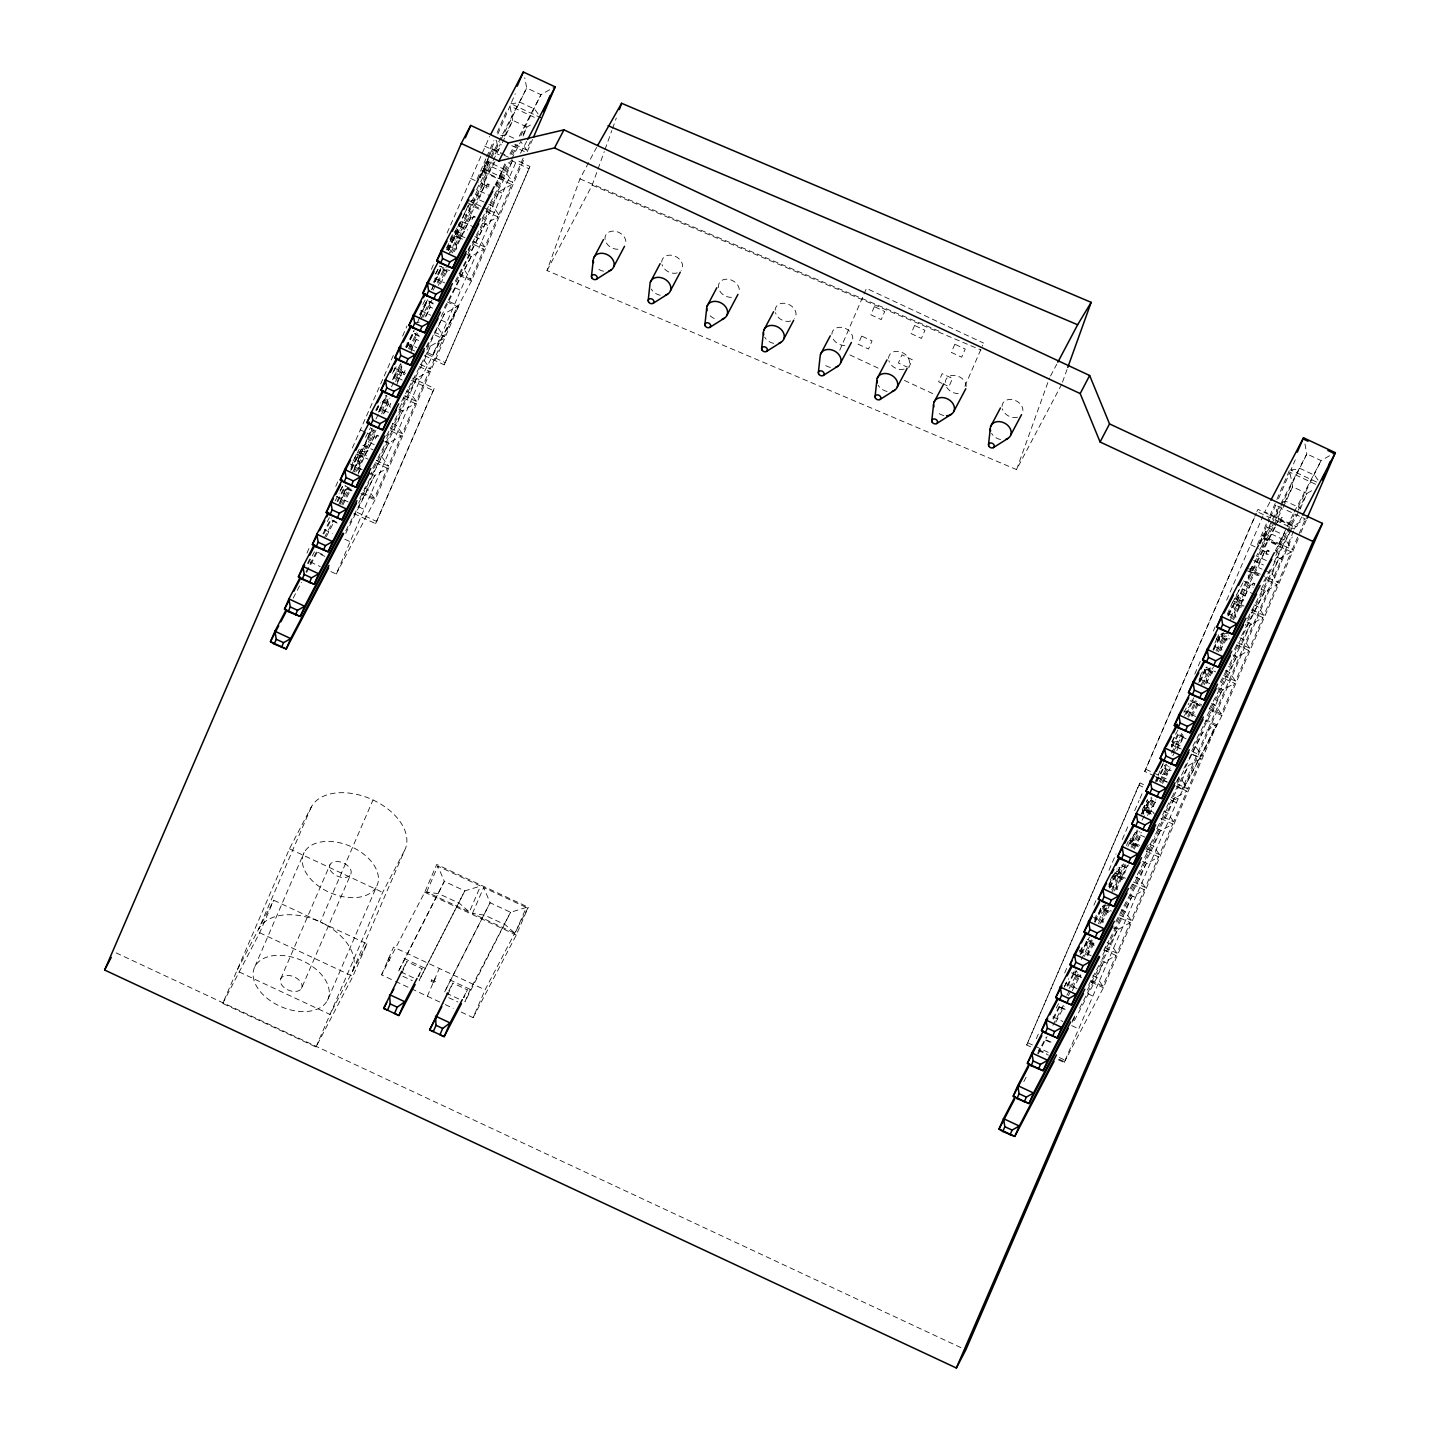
<?xml version="1.0" encoding="UTF-8"?>
<svg xmlns="http://www.w3.org/2000/svg" width="1440" height="1440" viewBox="0 0 1440 1440"><rect width="100%" height="100%" fill="white"/><g stroke="black" fill="none" stroke-linecap="round" stroke-linejoin="round"><path stroke-width="0.75" stroke-dasharray="5 3.75" d="M1061.73 384.246L1016.55 469.62L547.002 270.558L579.942 178.902L596.628 147.366M547.002 270.558L592.182 185.184L604.26 151.596M605.016 149.49L611.802 130.59M612.558 128.484L616.32 117.99M1016.55 469.62L1049.49 377.964M1062.486 382.158L1067.004 369.558M306.972 553.122L309.582 547.056M335.754 486.414L338.364 480.348M352.332 448.002L394.2 353.43M402.606 336.096L406.962 325.998M431.388 269.388L433.998 263.34M447.084 233.01L489.672 136.35M350.946 466.884L357.048 452.736M350.712 470.43L357.66 454.338L368.064 459.162M376.884 409.752L378.63 405.738M392.58 373.392L395.172 367.362M446.562 249.876L452.682 235.728M477.09 179.136L485.82 158.922M486.684 156.888L493.668 140.724M497.16 132.642L506.754 110.412M351.648 469.368L363.294 445.302L373.158 449.892M448.092 249.372L454.158 235.314L462.078 239.004M465.012 237.744L455.094 233.118L459.432 223.074M478.602 178.668L482.058 170.622L511.776 184.5L498.762 214.65L482.922 207.252M523.134 158.202L512.712 182.322L483.012 168.426L487.35 158.382M488.214 156.366L495.144 140.292M497.826 134.082L509.976 105.948L535.716 117.972M510.912 103.752L520.488 102.474L534.726 109.134L540.63 117.63L510.912 103.752L515.25 93.708M339.948 502.092L346.14 487.746L352.062 490.554M354.096 469.314L371.79 428.328M378.558 412.164L385.938 395.532M392.508 379.818L395.658 372.996L403.542 376.668M414.612 351.018L406.728 347.328L413.856 330.804M417.42 322.542L420.102 316.35M420.984 314.28L427.23 299.826M431.676 289.512L441.486 266.796M448.614 250.272L463.752 215.172M479.79 178.002L489.6 155.286M340.2 501.966L346.392 487.638M354.348 469.188L372.042 428.202M379.116 411.804L386.19 395.406M393.264 379.008L396.792 370.818L404.676 374.508M406.728 347.328L414.108 330.696M419.454 318.312L427.464 299.718M431.928 289.404L441.72 266.688M448.848 250.164L468.45 204.732M488.052 159.3L480.042 177.876L487.71 161.568L503.478 168.948L495.9 185.238M488.952 157.23L492.516 148.968L498.42 151.74M448.146 250.326L459.792 226.26L467.676 229.95M433.188 290.16L444.042 268.758M462.528 239.166L456.426 236.322L462.654 221.85L493.65 162.576M489.006 160.794L484.326 171.63L490.518 159.786M358.11 474.192L360.45 468.756L357.66 454.338M357.84 470.646L374.4 436.428L373.212 430.236M384.462 413.118L388.35 404.082L386.766 395.838M396.846 384.39L402.318 371.736L400.716 363.492M410.796 352.044L416.268 339.39L415.062 333.216M426.312 316.098L430.218 307.044L429.012 300.87M375.408 438.876L376.812 435.636L378.396 436.392M390.762 403.29L389.358 406.53L390.96 407.286M454.338 251.604L470.898 217.386L468.504 205.02M494.91 161.748L456.426 236.322M504.828 163.836L498.582 178.29L506.844 162.486M375.48 462.672L387.36 468.234L374.706 475.416L345.726 533.358M358.65 502.992L388.656 443.088L401.31 435.888L389.43 430.326M403.38 397.998L415.278 403.542L402.606 410.742L396.36 425.196L370.548 474.606M419.328 366.57L429.228 371.196L416.556 378.396L410.328 392.868L385.524 440.28M399.492 407.934L424.278 360.522L430.524 346.05L443.178 338.85L433.278 334.224M426.87 349.902L444.474 313.704L457.128 306.522L447.228 301.896M441.198 316.296L471.204 256.392L483.858 249.192L471.978 243.63M485.928 211.302L497.826 216.846L485.154 224.046L455.166 283.95M511.776 184.5L499.104 191.7L492.876 206.172L468.072 253.584M523.116 136.062L527.022 127.026L530.64 124.956M330.84 571.554L336.222 574.074L419.958 380.016L458.694 305.928L448.722 301.266M427.356 352.53L432.72 355.032L516.456 160.992M362.466 492.822L374.346 498.384L387.36 468.234M376.416 460.476L388.314 466.038L401.31 435.888M390.384 428.148L402.264 433.692L415.278 403.542M404.334 395.802L416.214 401.346L429.228 371.196M420.264 364.374L430.164 369L443.178 338.85M434.214 332.046L444.132 336.672L457.128 306.522M336.222 574.074L374.958 499.968L458.694 305.928M458.964 273.78L470.862 279.342L483.858 249.192M472.932 241.452L484.812 246.996L497.826 216.846M514.782 144.414L526.68 149.976L531.018 139.932M432.72 355.032L471.456 280.944L524.664 157.644M527.274 151.578L532.512 139.446M353.952 513.558L375.624 523.692L434.25 388.314L412.56 378.18M424.476 355.608L444.186 364.824L529.956 166.464L516.168 160.02M375.624 523.692L434.25 388.314M444.186 364.824L529.956 166.464M366.93 943.794L330.012 1014.426L236.79 970.866L273.726 900.234L366.93 943.794L352.89 976.338L315.972 1046.988L222.75 1003.428L289.458 848.808L311.274 807.066A51.48 32.562 23.3 0 1 372.996 799.956A51.48 32.562 23.3 0 1 404.496 850.626L351.828 972.684A51.48 32.562 23.3 0 0 320.328 922.014L372.996 799.956M311.274 807.066L258.606 929.124A51.48 32.562 23.3 0 1 320.328 922.014M222.75 1003.428L259.668 932.778L273.726 900.234M254.916 966.528L304.074 852.588M280.818 978.624L329.976 864.702M301.536 988.308A11.448 7.236 23.3 0 0 288.9 975.474A11.448 7.236 23.3 0 0 283.086 986.598A11.448 7.236 23.3 0 0 301.536 988.308L350.694 874.368A11.448 7.236 23.3 0 0 338.058 861.552A11.448 7.236 23.3 0 0 332.244 872.676A11.448 7.236 23.3 0 0 350.694 874.368M327.42 1000.404A40.032 25.326 23.3 0 0 283.23 955.53A40.032 25.326 23.3 0 0 262.872 994.464A40.032 25.326 23.3 0 0 327.42 1000.404L376.578 886.482A40.032 25.326 23.3 0 0 332.388 841.608A40.032 25.326 23.3 0 0 312.03 880.524A40.032 25.326 23.3 0 0 376.578 886.482M315.972 1046.988L382.68 892.368L404.496 850.626M381.564 974.862L393.552 947.07L485.1 989.838L528.264 907.236L436.716 864.45L424.728 892.242L381.564 974.862L393.516 980.442M426.69 892.026L437.868 866.124L480.528 886.05L469.368 911.97L426.69 892.026L438.966 893.772L459.45 903.348L469.368 911.97M413.568 977.832L398.682 970.884L444.33 881.352L437.868 866.124M401.778 973.386L406.854 961.596L422.082 968.724L418.698 976.572M398.682 970.884L444.33 881.352L464.796 890.91L419.148 980.442L464.796 890.91L480.528 886.05M427.338 996.246L439.326 968.454M434.52 980.082L435.114 978.696L433.332 982.35M472.464 913.41L483.642 887.508L526.302 907.452L515.124 933.354L472.464 913.41L484.74 915.174L505.206 924.732L515.124 933.354M526.302 907.452L510.57 912.294L490.104 902.736L444.456 992.268L490.104 902.736L483.642 887.508M447.768 994.878L452.862 983.088L467.352 989.874L463.968 997.722M470.286 989.406L464.922 1001.826L510.57 912.294L470.286 989.406L449.82 979.848M461.178 1012.05L473.112 1017.63L485.1 989.838M473.112 1017.63L516.276 935.028L528.264 907.236M839.772 350.19L866.448 288.36L983.574 343.08M908.748 367.83L912.258 359.694L901.908 354.852L898.398 363.006L907.02 367.038M964.89 386.37L982.692 345.132M1030.644 1046.844L1026.702 1044.99L1138.842 785.088L1139.976 782.928L1143.918 784.764M1154.592 776.052L1144.728 771.444L1255.986 513.612M1026.702 1044.99L1139.976 782.928M1144.728 771.444L1256.238 513.504M1036.314 1038.726L1038.978 1032.552M1064.682 972.99L1067.328 966.834M1093.914 905.202L1096.578 899.046M1108.98 870.3L1116.072 853.866M1122.282 839.484L1128.492 825.102M1134.684 810.72L1139.112 800.46M1140.012 798.408L1142.658 792.234M1194.75 674.136L1197.414 667.98M1198.296 665.928L1200.96 659.772M1213.362 631.008L1215.126 626.904M1226.646 600.192L1262.988 515.988M1080.378 952.308L1083.024 946.134M1094.544 919.44L1096.326 915.336M1108.728 886.572L1114.038 874.242M1126.458 845.496L1128.222 841.392M1198.926 680.148L1202.472 671.94M1214.874 643.176L1217.538 637.02M1227.276 614.43L1232.604 602.1M1257.408 544.59L1268.928 517.896M1269.828 515.826L1275.138 503.514M1276.902 499.41L1289.322 470.646M1081.008 953.856L1086.282 941.598L1094.202 945.288M1095.174 920.988L1100.466 908.73L1108.386 912.438M1109.358 888.12L1114.65 875.862L1122.57 879.57M1125.504 878.274L1115.604 873.648L1118.25 867.51M1139.688 845.406L1129.788 840.78L1131.552 836.694M1141.236 814.23L1143 810.144L1152.9 814.77M1153.872 812.538L1143.972 807.912L1147.5 799.74L1141.326 811.476M1155.42 781.362L1157.184 777.276L1157.976 781.434M1163.43 762.804L1158.138 775.044L1167.768 773.658L1170.144 768.15M1180.242 745.884L1172.322 742.194L1175.85 734.022M1199.556 681.696L1204.848 669.438L1212.768 673.146M1213.74 648.846L1219.014 636.588L1226.934 640.278M1227.906 615.978L1232.316 605.754M1235.034 599.454L1239.444 589.23M1258.92 544.122L1261.566 537.984L1291.266 551.88L1278.054 582.516L1262.196 575.1M1304.568 521.046L1292.238 549.648L1262.52 535.77L1269.576 519.426M1270.458 517.392L1275.732 505.134L1278.486 519.678L1276.092 525.186M1278.468 498.816L1289.916 472.266L1315.674 484.29M1316.628 482.076L1290.87 470.034L1295.28 459.828M1038.276 1053.972L1047.006 1036.674M1053.504 1019.106L1061.208 1003.734M1067.67 986.274L1075.356 970.956M1095.012 922.5L1103.742 905.148M1110.222 887.652L1120.968 865.26L1128.852 868.95M1144.926 837.162L1135.062 832.554L1130.526 843.102L1138.41 846.792M1142.694 814.05L1149.246 799.704L1157.13 803.376M1076.472 970.596L1074.888 974.268L1081.008 977.112M1109.358 911.394L1103.256 908.532L1104.84 904.86M1123.542 878.526L1117.44 875.682L1122.192 864.648M1137.726 845.658L1131.606 842.814L1137.168 829.944M1158.012 815.652L1145.79 809.946L1151.334 797.094M1156.824 781.83L1165.554 764.532M1200.348 681.39L1208.052 666.036M1213.56 650.34L1222.308 633.006M1228.77 615.51L1239.516 593.118L1247.4 596.79M1260.216 543.888L1267.794 527.544L1283.58 534.924L1275.984 551.25M1166.67 764.172L1165.086 767.844L1171.188 770.688M1223.388 632.718L1221.804 636.39L1227.906 639.234M1242.09 606.384L1235.988 603.522L1242.324 588.834L1274.346 527.58M1258.308 574.47L1250.172 570.654L1253.34 563.31M1293.192 513.954L1278.594 544.464L1264.338 537.804L1270.692 523.098L1306.836 453.942L1304.874 443.556M1115.928 890.028L1128.402 864.9M1134.234 849.258L1141.776 833.868M1149.444 814.428L1156.752 799.164M1176.786 750.672L1184.328 735.282M1233.45 619.848L1250.118 585.396L1247.778 572.94M1275.3 527.022L1235.988 603.522M1253.934 585.792L1254.636 584.154L1253.052 583.416L1251.63 586.692L1253.214 587.43M1104.12 949.932L1116 955.476L1103.274 962.802L1096.938 977.49L1073.178 1022.94M1132.47 884.196L1144.35 889.758L1131.642 897.066L1125.306 911.772L1101.546 957.222M1146.654 851.328L1158.534 856.89L1145.826 864.216L1139.472 878.904L1115.712 924.354M1160.838 818.478L1172.718 824.022L1159.992 831.348L1153.656 846.036L1129.896 891.486M1176.264 786.186L1186.902 791.154L1174.176 798.48L1167.84 813.186L1143.054 860.598M1157.22 827.73L1182.024 780.318L1188.36 765.612L1201.068 758.304L1191.168 753.678M1177.596 783.018L1202.544 732.762L1215.252 725.436L1205.352 720.81M1236.852 644.904L1248.732 650.466L1236.006 657.792L1229.67 672.48L1205.91 717.93M1251.018 612.054L1262.916 617.598L1250.19 624.924L1243.854 639.612L1220.094 685.062M1291.266 551.88L1278.558 559.206L1272.204 573.894L1245.348 625.266M1291.14 530.01L1259.532 592.398M1275.786 555.588L1300.572 508.176L1306.908 493.47L1312.362 490.338M1058.238 1059.732L1064.16 1062.504L1178.082 798.912L1216.818 724.824L1206.864 720.162M1293.678 531L1182.186 788.94L1183.32 786.78M1177.812 787.158L1183.194 789.678L1292.202 537.048M1090.89 980.568L1102.77 986.112L1116 955.476M1105.074 947.7L1116.954 953.244L1130.184 922.608L1118.286 917.064M1119.258 914.832L1131.138 920.394L1144.35 889.758M1133.442 881.964L1145.322 887.526L1158.534 856.89M1147.608 849.114L1159.488 854.658L1172.718 824.022M1163.772 817.164L1173.672 821.79L1186.902 791.154M1177.398 784.008L1187.856 788.94L1201.068 758.304M1192.14 751.446L1202.04 756.072L1215.252 725.436M1064.16 1062.504L1103.382 987.732L1216.818 724.824M1209.456 708.408L1221.336 713.97L1234.548 683.334L1222.668 677.772M1223.622 675.54L1235.52 681.102L1248.732 650.466M1237.806 642.69L1249.686 648.234L1262.916 617.598M1251.99 609.822L1263.87 615.366L1277.082 584.73L1265.202 579.186M1183.194 789.678L1221.93 715.59L1299.924 534.834M1300.806 532.782L1307.016 518.4M492.516 148.968L491.382 151.146L499.266 154.836M479.448 177.39L487.71 161.568M490.572 157.176L526.716 88.02L524.718 77.724M491.562 157.806L499.824 142.002M500.85 140.022L526.716 88.02L540.972 94.68L553.644 87.48M450.054 239.202L454.194 231.3M491.076 161.856L476.622 189.522L490.86 196.182M495.216 153.954L500.364 144.072M504.504 136.17L512.766 120.366L509.976 105.948M446.454 247.986L459.882 222.3M464.004 214.398L469.17 204.516L479.034 209.124M471.402 201.996L492.066 162.486M493.092 160.506L501.354 144.702M502.398 142.722L512.766 120.366L527.022 127.026L521.856 136.908M447.408 249.966L459.792 226.26M435.51 273.852L438.57 268.002M435.744 274.05L439.884 266.148M433.512 282.15L441.774 266.346M448.704 254.196L484.866 185.04L482.058 170.622M422.784 304.506L425.88 298.584M434.142 282.78L441.378 268.938L447.3 271.71M450.72 252.864L478.62 199.512L484.866 185.04L488.934 186.948M419.49 314.658L426.726 300.816M486.558 185.886L487.62 183.852L489.222 184.59L488.16 186.624L480.582 183.096M452.304 252.954L470.898 217.386M420.246 315.018L427.464 301.194L433.386 303.948M437.814 283.212L446.076 267.408M405.54 347.004L413.802 331.182M420.804 318.888L430.092 301.104M438.354 285.3L446.616 269.478M393.84 371.196L396.936 365.274M406.224 347.49L413.46 333.648L419.364 336.42M422.82 317.538L432.108 299.754M440.388 283.95L447.606 270.126M375.714 410.256L378.81 404.316M400.266 364.356L394.074 376.2L402.21 380.016M408.528 348.552L416.79 332.73M425.052 316.926L430.218 307.044L434.286 308.952M509.994 153.954L514.116 146.052M519.282 136.17L540.972 94.68L520.272 136.8M376.398 410.742L380.538 402.84M510.984 154.584L516.132 144.702M394.02 378.81L401.256 364.986M409.518 349.182L417.78 333.378M495.216 184.752L503.478 168.948M496.026 186.3L508.428 162.594M512.55 154.674L517.716 144.81M386.316 396.702L380.106 408.546L392.328 414.252M391.482 386.82L402.84 365.076M411.102 349.272L416.268 339.39L420.336 341.298M353.052 461.088L359.244 449.244M365.436 437.382L370.602 427.5M497.016 186.93L510.444 161.244M511.488 159.264L520.776 141.48L526.68 149.976M375.93 419.058L387.306 397.332M395.568 381.528L402.786 367.686M350.892 469.008L363.294 445.302M482.076 218.646L513.072 159.354L506.826 173.826L482.04 221.238M340.038 490.932L343.098 485.082M372.348 429.03L366.156 440.892L374.31 444.69M381.654 411.246L388.89 397.422M397.152 381.618L402.318 371.736M335.124 500.976L339.246 493.074M340.29 491.094L343.386 485.172M359.91 455.346L373.338 429.66M381.6 413.856L389.88 398.052M405.072 370.548L403.326 374.184L404.91 374.94M468.054 249.804L471.15 243.864M337.014 501.192L345.276 485.388M468.126 250.974L499.104 191.7M352.206 473.238L374.922 429.768M383.184 413.964L388.35 404.082M327.312 521.568L329.382 517.608M337.644 501.804L344.88 487.98L352.764 491.652M354.222 471.888L375.912 430.398M520.524 153.18L526.644 141.48M307.494 563.328L310.59 557.406M322.992 533.682L331.254 517.878M455.202 281.34L485.154 224.046M338.256 505.566L347.544 487.8M355.806 471.978L374.4 436.428M308.232 563.688L314.442 551.826M323.73 534.06L330.966 520.218L338.85 523.908M340.272 504.234L348.534 488.43M305.928 571.95L317.304 550.224M444.348 307.764L471.204 256.392M324.288 537.912L333.594 520.128M341.856 504.324L350.118 488.52M358.38 472.716L360.45 468.756M293.202 598.14L301.464 582.336M306.63 572.454L309.726 566.514M310.752 564.552L316.962 552.69L324.846 556.38M326.322 536.58L334.584 520.758M342.846 504.954L351.108 489.15M426.132 346.95L429.228 341.028M426.906 347.31L444.474 313.704M401.598 401.382L407.79 389.52M408.834 387.54L430.524 346.05M386.604 435.69L416.556 378.396M372.654 468.036L376.776 460.134M377.82 458.154L402.606 410.742M359.73 498.402L388.656 443.088L384.588 441.18M345.78 530.748L374.706 475.416M389.34 957.312L387.558 960.966L389.844 962.028L390.456 960.642L388.17 959.562M402.804 969.372L406.854 961.596M418.032 976.482L422.082 968.724M448.794 990.864L452.862 983.088M463.284 997.65L467.352 989.874M1256.868 511.542L1258.02 509.382L1295.46 526.878L1294.326 529.038L1272.636 518.922M1269.864 502.128L1264.77 511.884L1296.63 526.77L1301.724 517.014M1259.532 543.348L1267.794 527.544M1264.338 537.804L1270.548 525.942M1271.574 523.962L1279.836 508.158M1280.862 506.178L1306.836 453.942L1321.092 460.602L1333.8 453.276M1274.058 522.378L1256.508 555.966L1266.678 560.718M1275.102 520.398L1283.364 504.594M1284.39 502.614L1292.652 486.81L1289.916 472.266M1232.55 602.568L1242.882 582.804M1250.172 570.654L1272.888 527.202M1273.914 525.222L1282.194 509.418M1283.22 507.438L1292.652 486.81L1306.908 493.47L1296.576 513.234M1228.158 614.844L1239.516 593.118M1275.372 525.6L1278.486 519.678L1292.724 526.338L1305.45 519.012L1285.65 509.76M1216.368 639.216L1219.464 633.294M1212.93 649.692L1221.21 633.888M1230.21 617.742L1264.302 552.546L1261.566 537.984M1200.132 676.026L1202.202 672.084M1230.066 620.586L1257.966 567.234L1264.302 552.546L1268.37 554.436M1266.516 552.186L1267.578 550.152L1269.18 550.908L1268.118 552.924L1260.54 549.396M1198.692 682.704L1206.954 666.9M1216.026 650.61L1224.288 634.788M1232.568 618.984L1250.118 585.396M1183.95 712.386L1188.972 703.134M1216.926 651.474L1225.188 635.67M1184.508 715.572L1193.814 697.788M1200.816 685.44L1210.122 667.656M1218.384 651.852L1226.646 636.048M1171.746 741.798L1177.956 729.936M1186.218 714.132L1192.41 702.27L1200.294 705.96M1202.742 684.324L1211.004 668.52M1220.31 650.736L1228.572 634.932M1171.44 746.298L1178.658 732.474M1294.236 511.974L1321.092 460.602L1298.214 506.916M1187.676 716.328L1195.938 700.524M1204.2 684.72L1213.488 666.936M1160.694 768.69L1163.79 762.768M1172.052 746.964L1178.244 735.102L1186.128 738.792M1275.318 550.728L1284.786 532.602M1288.926 524.7L1294.092 514.818M1188.558 717.192L1196.82 701.388M1206.126 683.604L1213.362 669.78M1156.158 781.308L1164.42 765.504M1275.93 552.744L1286.244 532.98M1287.288 531.018L1295.55 515.196M1171.422 753.138L1181.754 733.392M1191.06 715.608L1198.278 701.766M1173.348 752.04L1182.654 734.256M1191.942 716.472L1199.178 702.648M1142.01 813.528L1149.246 799.704M1159.362 781.416L1167.624 765.612M1172.79 755.73L1184.148 734.004M1263.816 581.652L1270.008 569.808M1274.13 561.906L1288.602 534.24M1289.628 532.26L1292.724 526.338M1145.79 809.946L1151.982 798.084M1160.244 782.28L1168.524 766.476M1110.276 879.984L1113.372 874.062M1127.844 846.396L1135.062 832.554M1142.082 820.206L1153.44 798.48M1161.702 782.676L1169.982 766.854M1247.562 618.48L1278.558 559.206M1108.836 884.592L1117.098 868.788M1131.606 842.814L1137.816 830.952M1147.104 813.168L1154.34 799.344M1162.602 783.54L1167.768 773.658M1109.592 887.004L1120.968 865.26M1131.012 847.152L1139.274 831.33M1147.536 815.526L1155.798 799.722M1234.422 649.368L1237.518 643.428M1241.64 635.526L1264.374 592.056L1277.082 584.73M1117.44 875.682L1123.632 863.82M1131.894 848.016L1140.156 832.212M1235.304 650.232L1264.374 592.056L1260.306 590.166M1094.382 921.834L1102.644 906.03M1111.662 889.884L1125.09 864.198M1133.352 848.394L1141.614 832.59M1220.238 682.218L1228.5 666.414M1229.526 664.434L1250.19 624.924M1079.514 952.128L1082.61 946.206M1103.256 908.532L1105.326 904.59M1111.518 892.728L1125.972 865.062M1080.144 954.864L1089.432 937.08M1098.504 920.772L1105.74 906.948M1114.002 891.144L1127.43 865.458M1209.15 709.164L1236.006 657.792M1064.376 986.49L1068.444 978.696M1064.232 987.138L1068.354 979.236M1081.782 953.55L1087.992 941.688L1093.896 944.46M1098.36 923.616L1106.64 907.812M1066.986 985.752L1075.248 969.948M1081.242 959.562L1091.556 939.816M1099.836 923.994L1109.124 906.21M1192.914 745.974L1203.246 726.21M1204.272 724.248L1221.84 690.642L1234.548 683.334M1056.294 1008.018L1059.408 1002.078M1084.194 956.484L1092.456 940.68M1101.744 922.896L1108.98 909.054M1191.726 750.798L1215.486 705.348L1221.84 690.642L1217.754 688.752M1052.874 1018.458L1060.11 1004.616M1176.732 781.29L1179.828 775.368M1176.714 782.154L1179.81 776.232M1183.95 768.312L1188.072 760.41M1189.116 758.448L1202.544 732.762M1069.128 988.47L1077.39 972.666M1086.678 954.882L1093.914 941.058M1066.914 995.274L1070.01 989.352M1071.036 987.372L1078.272 973.53M1087.578 955.764L1094.796 941.922M1037.592 1053.45L1045.854 1037.646M1162.53 815.022L1170.792 799.2M1171.836 797.238L1188.36 765.612M1052.874 1025.298L1064.232 1003.554M1068.372 995.652L1079.73 973.926M1023.804 1081.638L1026.9 1075.716M1145.862 849.474L1148.958 843.534M1055.826 1022.202L1064.088 1006.398M1072.35 990.594L1080.612 974.79M1146.294 851.832L1154.556 836.028M1155.582 834.048L1174.176 798.48M1130.04 888.642L1133.136 882.72M1137.276 874.818L1159.992 831.348M1115.856 921.51L1145.826 864.216M1103.742 950.418L1108.908 940.536M1109.952 938.556L1131.642 897.066M1088.532 985.266L1100.934 961.542M1101.96 959.58L1117.458 929.934L1130.184 922.608M1087.362 990.072L1111.122 944.64L1117.458 929.934L1113.39 928.026M1072.368 1020.546L1075.464 1014.624M1072.296 1022.076L1075.392 1016.154M1079.514 1008.252L1103.274 962.802M1050.534 375.984L1056.798 364.176M1290.87 470.034L1300.5 468.648L1314.756 475.308L1319.418 482.202M1282.464 502.074L1286.316 501.516L1300.572 508.176M1262.52 535.77L1272.132 534.366L1286.388 541.026L1292.238 549.648M1250.262 568.35L1257.966 567.234L1262.034 569.142M1243.782 600.102L1234.152 601.488L1244.07 606.114M1227.672 633.24L1219.986 634.356L1229.886 638.982M1172.322 742.194L1181.952 740.79M1143.972 807.912L1153.584 806.526M1129.788 840.78L1139.4 839.376M1115.604 873.648L1125.234 872.244M1109.124 905.382L1101.42 906.498L1111.338 911.124M1076.922 971.676L1073.07 972.234L1080.99 975.924M500.796 135.576L506.52 134.82L514.674 138.636M483.012 168.426L492.57 167.166L506.826 173.826L512.712 182.322M470.97 200.52L478.62 199.512L486.756 203.31M455.094 233.118L464.67 231.858M414.414 322.776L420.156 322.02M368.154 450.882L358.596 452.16L366.516 455.85M579.942 178.902L941.922 332.37M592.182 185.184L981.054 350.046M511.866 145.692L525.726 152.172M1277.712 506.052L1283.652 508.824M500.4 152.658L508.284 156.348M484.578 146.088L500.526 153.54M503.91 155.124L511.038 158.418M511.092 160.362L528.822 168.642M1258.848 512.46L1270.674 517.986M942.084 383.418L938.628 381.798L942.138 373.662L952.488 378.504L948.978 386.64L943.812 384.21M483.228 171.954L498.996 179.316M1263.312 537.966L1279.08 545.328M849.87 354.924L878.13 368.118M904.392 380.394L934.686 394.542M470.628 178.434L478.602 182.16M497.124 190.818L502.506 193.32M1250.586 544.734L1258.542 548.46M1277.082 557.118L1282.446 559.638M475.794 194.688L483.678 198.36M1253.628 560.412L1263.474 565.02M488.79 204.264L492.876 206.172L498.762 214.65M1264.068 570.096L1272.204 573.894L1278.054 582.516M469.062 200.772L480.942 206.334M468.108 202.968L478.512 207.792M1248.336 568.62L1260.216 574.182M1249.074 570.942L1258.938 575.55M1247.382 570.852L1257.282 575.478M475.272 216.936L473.67 216.198L472.608 218.232L464.634 214.506M474.894 217.35L473.31 216.612L471.906 219.834L473.508 220.59M483.174 223.164L488.538 225.666M1254.996 583.776L1253.394 583.02L1252.332 585.054L1240.38 579.474M1261.098 589.14L1268.28 592.488M462.654 221.85L474.876 227.556M1242.324 588.834L1254.546 594.54M474.84 236.61L478.908 238.518L484.812 246.996M1253.952 604.854L1258.038 606.762L1263.87 615.366M455.382 236.502L463.266 240.192M1234.962 603.648L1242.846 607.338M1241.118 607.428L1233.198 603.72L1235.934 618.264M448.704 245.916L456.66 249.642M467.136 254.484L474.588 258.012M1228.194 613.26L1236.168 616.986M1246.914 622.008L1254.096 625.356M1239.786 637.722L1243.854 639.612L1249.686 648.234M439.596 266.058L449.55 270.702M459.504 275.364L471.456 280.944M442.458 268.668L448.578 271.512M1220.778 636.516L1226.7 639.27M434.736 278.244L444.708 282.906M455.256 287.838L460.638 290.358M1214.028 646.128L1221.984 649.854M1232.748 654.876L1239.912 658.224M1225.602 670.59L1229.67 672.48L1235.52 681.102M428.508 300.996L434.61 303.858M1205.802 667.224L1215.702 671.85M1207.62 669.258L1213.74 672.102M1206.54 669.546L1212.444 672.3M420.786 310.59L430.74 315.252M441.306 320.184L446.688 322.686M1199.844 678.996L1209.798 683.64M1218.564 687.744L1225.728 691.092M1211.418 703.44L1215.486 705.348L1221.336 713.97M414.558 333.342L420.66 336.204M1191.618 700.074L1201.518 704.718M1193.454 702.108L1201.59 705.924M1190.07 700.686L1200.024 705.348M1209.978 709.992L1221.93 715.59M406.836 342.936L416.79 347.598M407.862 345.15L415.746 348.84M427.572 354.366L445.32 362.646M1186.938 710.856L1194.912 714.582M1183.662 710.928L1195.614 716.508M394.056 367.92L405.612 373.32M414.576 377.514L419.958 380.016M1179.27 734.976L1185.372 737.838M411.426 380.358L433.116 390.492M1181.268 749.034L1171.368 744.408L1172.934 752.724M1171.476 744.714L1179.45 748.44M1191.996 754.308L1197.378 756.81M406.242 390.96L410.328 392.868L416.214 401.346M382.086 401.184L390.06 404.91M398.826 409.014L405.99 412.362M1164.06 768.006L1171.944 771.678M1145.88 769.284L1151.784 772.038M1153.764 772.956L1168.056 779.67M1156.554 776.97L1167.084 781.902M1155.312 776.646L1167.264 782.226M392.292 423.306L396.36 425.196L402.264 433.692M1174.5 797.238L1178.082 798.912M1171.512 797.652L1177.434 800.424L1176.3 802.602L1170.378 799.83M1138.842 785.088L1142.784 786.942M378.756 435.978L377.172 435.222L376.11 437.256L368.136 433.53M360.18 429.804L366.156 432.612M384.876 441.36L392.04 444.708M1163.772 811.278L1167.84 813.186L1173.672 821.79M1144.764 810.108L1152.648 813.798M358.866 455.544L366.768 459.216M1156.734 828.432L1163.898 831.78M350.208 464.022L362.16 469.602M370.62 473.526L378.09 477.036M1149.588 844.146L1153.656 846.036L1159.488 854.658M1128.834 843.012L1136.754 846.702M364.392 487.98L368.46 489.888L374.346 498.384M345.078 486.018L351.054 488.808M361.008 493.452L374.958 499.968M1142.55 861.3L1149.714 864.648M336.24 496.35L348.192 501.948M358.758 506.88L364.14 509.382M357.066 512.316L376.776 521.514M1135.404 876.996L1139.472 878.904L1145.322 887.526M1116.414 875.808L1122.336 878.562M332.01 520.038L338.112 522.9M1109.646 885.402L1117.62 889.128M1130.166 894.996L1135.548 897.516M324.288 529.632L332.244 533.358M344.808 539.208L350.172 541.728M1121.22 909.864L1125.306 911.772L1131.138 920.394M1102.23 908.658L1108.152 911.43M318.06 552.384L324.162 555.228M1093.482 917.334L1103.436 921.996M1114.182 927.018L1121.364 930.366M310.338 561.978L320.292 566.622M1107.054 942.732L1111.122 944.64L1116.954 953.244M1087.254 939.366L1095.174 943.074M1089.072 941.4L1095.174 944.262M1079.298 950.202L1091.25 955.782M1101.798 960.714L1107.18 963.234M1092.87 975.6L1096.938 977.49L1102.77 986.112M1071.504 972.846L1081.476 977.49M1091.43 982.152L1103.382 987.732M1073.862 974.43L1081.746 978.102M1065.114 983.07L1077.066 988.65M1087.632 993.582L1092.996 996.102M1060.722 1007.118L1066.824 1009.98M1059.696 1007.262L1067.58 1010.934M1052.928 1016.856L1062.882 1021.518M1071.648 1025.604L1078.83 1028.97M1046.538 1039.986L1052.64 1042.848M1045.494 1040.148L1053.396 1043.838M1027.836 1042.83L1049.526 1052.964M1059.372 1057.554L1065.294 1060.326M1038.744 1049.724L1046.718 1053.45M1059.264 1059.318L1064.646 1061.82M1038.528 1050.516L1048.392 1055.124M424.728 892.242L516.276 935.028M289.458 848.808L382.68 892.368M404.046 958.446L424.512 968.022M446.31 993.132L459.342 999.216M402.84 976.248L412.344 980.694M448.74 997.686L457.794 1001.934M395.496 981.36L409.428 987.876M411.426 988.794L443.268 1003.68M445.248 1004.616L453.204 1008.324M259.668 932.778L352.89 976.338M116.118 952.884L961.776 1348.038M464.958 270.846L470.862 279.342M438.228 328.176L444.132 336.672M424.278 360.522L430.164 369M382.41 457.542L388.314 466.038M1196.19 747.45L1202.04 756.072M1182.024 780.318L1187.856 788.94M496.422 140.346L498.42 150.642M454.158 235.314L456.948 249.732M1219.014 636.588L1221.768 651.132M1204.848 669.438L1207.584 683.982M1143 810.144L1143.792 814.302M1114.65 875.862L1117.386 890.406M1100.466 908.73L1103.202 923.274M1086.282 941.598L1089.036 956.142M1017.54 417.186A10.962 8.496 27.9 0 1 1002.312 408.816M1002.006 406.458A10.962 8.496 27.9 0 1 1012.644 399.636A10.962 8.496 27.9 0 1 1022.94 410.544M1000.548 439.542A10.962 8.496 27.9 0 1 991.566 433.35M958.284 393.534A10.962 8.496 27.9 0 1 946.602 387.108M945.288 382.41A10.962 8.496 27.9 0 1 955.926 375.588A10.962 8.496 27.9 0 1 966.222 386.496M943.83 415.494A10.962 8.496 27.9 0 1 936.486 411.462M904.104 369.108A10.962 8.496 27.9 0 1 888.876 360.72M888.57 358.362A10.962 8.496 27.9 0 1 901.926 352.368A10.962 8.496 27.9 0 1 908.01 366.606M887.112 391.446A10.962 8.496 27.9 0 1 878.13 385.254M844.848 345.456A10.962 8.496 27.9 0 1 833.148 339.03M831.852 334.314A10.962 8.496 27.9 0 1 843.858 327.834A10.962 8.496 27.9 0 1 852.372 340.632M830.394 367.398A10.962 8.496 27.9 0 1 823.05 363.366M790.668 321.012A10.962 8.496 27.9 0 1 775.44 312.642M775.134 310.266A10.962 8.496 27.9 0 1 788.472 304.29A10.962 8.496 27.9 0 1 794.574 318.51M773.676 343.368A10.962 8.496 27.9 0 1 764.694 337.158M731.412 297.36A10.962 8.496 27.9 0 1 718.434 287.01A10.962 8.496 27.9 0 1 729.972 279.612A10.962 8.496 27.9 0 1 738.936 292.536M714.258 318.492A10.962 8.496 27.9 0 1 709.614 315.27M677.232 272.916A10.962 8.496 27.9 0 1 662.004 264.546M661.698 262.188A10.962 8.496 27.9 0 1 675.036 256.194A10.962 8.496 27.9 0 1 681.12 270.414M660.24 295.272A10.962 8.496 27.9 0 1 651.258 289.062M617.976 249.264A10.962 8.496 27.9 0 1 604.998 238.914A10.962 8.496 27.9 0 1 616.536 231.534A10.962 8.496 27.9 0 1 625.5 244.44M603.522 271.224A10.962 8.496 27.9 0 1 596.16 267.192M487.26 184.266L485.874 187.506L487.458 188.244L488.862 185.004L487.26 184.266M431.64 979.884L431.046 981.27L435.618 983.412L436.23 982.026L431.64 979.884M861.66 336.06L858.15 344.196L868.518 349.038L872.028 340.902L861.66 336.06M874.368 306.63L870.84 314.784L881.208 319.608L884.718 311.472L874.368 306.63M914.598 325.44L911.088 333.576L921.438 338.418L924.948 330.282L914.598 325.44M954.828 344.232L951.318 352.386L961.686 357.21L965.196 349.074L954.828 344.232M1267.218 550.548L1265.814 553.824L1267.398 554.58L1268.82 551.286L1267.218 550.548M1280.7 519.318L1279.98 520.974L1281.582 521.712L1283.346 518.04L1281.762 517.302L1280.7 519.318"/><path stroke-width="1.5" d="M591.462 276.588L593.226 260.316M648.18 300.636L649.944 284.364A10.962 8.496 27.9 0 1 665.802 279.756A10.962 8.496 27.9 0 1 665.496 295.11M704.898 324.684L706.662 308.412M761.616 348.714L763.398 332.46M818.334 372.762L820.116 356.508A10.962 8.496 27.9 0 1 835.974 351.882A10.962 8.496 27.9 0 1 835.65 367.236M875.052 396.81L876.834 380.556M931.77 420.858L933.552 404.586M988.488 444.906L990.27 428.634M619.344 109.584L621.612 103.284L1091.16 302.346L1067.76 367.452M104.634 970.02L461.268 143.478L470.718 125.406L508.32 142.974L563.958 129.852L1089.648 375.498L1109.538 423.9L1322.424 523.386L965.808 1349.928L956.358 1368L104.634 970.02L111.24 957.366M465.372 137.772L470.718 125.406M328.59 567.954L286.236 648.972L274.23 644.058L276.282 639.27L274.95 631.224L286.308 609.498M343.638 533.52L300.258 616.5L288.216 611.622L290.268 606.906L288.9 598.896L300.258 577.152M356.508 503.244L314.172 584.262L302.166 579.312L304.254 574.47L302.922 566.388L314.28 544.662M369.486 472.788L328.158 551.826L316.134 546.93L318.168 542.214L316.818 534.204L328.176 512.478M383.274 440.802L341.964 519.84L329.994 514.818L332.136 509.85L330.84 501.714L342.198 479.97M396.306 410.202L356.022 487.26L343.998 482.346L346.068 477.576L344.718 469.53L369.504 422.1M424.062 350.91L382.752 429.93L370.728 425.016L372.798 420.246L371.448 412.2L382.806 390.456M438.066 318.438L396.756 397.476L384.732 392.58L386.766 387.864L385.398 379.854L396.774 358.128M450.954 288.162L410.67 365.22L398.664 360.27L400.752 355.428L399.42 347.346L410.796 325.62M465.984 253.746L424.674 332.784L412.632 327.906L414.666 323.19L413.316 315.18L424.674 293.436M478.746 223.74L438.462 300.798L426.492 295.776L428.634 290.826L427.338 282.672L438.696 260.928M492.804 191.178L452.52 268.236L440.514 263.304L442.566 258.534L441.216 250.488L478.404 179.352M517.212 86.148L523.314 72L555.192 86.886L533.394 137.43M281.502 647.442L283.554 642.672L290.718 638.604L328.932 565.488M295.488 615.006L297.522 610.29L304.668 606.258L342.9 533.16M309.438 582.696L311.508 577.854L318.69 573.75L356.922 500.652M323.388 550.332L325.44 545.616L332.586 541.584L370.8 468.468M337.266 518.202L339.39 513.252L346.608 509.076L384.822 435.96M351.27 485.73L353.322 480.96L360.486 476.892L398.718 403.794M378 428.418L380.052 423.63L387.216 419.562L424.404 348.444M391.986 395.982L394.02 391.266L401.184 387.234L440.424 312.138M405.936 363.672L408.024 358.83L415.206 354.726L452.394 283.59M419.904 331.29L421.938 326.574L429.084 322.542L466.272 251.406M433.764 299.178L435.906 294.21L443.106 290.034L480.294 218.916M447.768 266.706L449.82 261.936L457.002 257.85L494.172 186.732M543.222 111.6L545.832 105.57M547.56 101.556L550.17 95.526M417.006 978.426L404.82 1001.754L389.592 994.644L390.204 1003.914L387.468 1010.232L383.67 1008.396L401.778 971.316M386.712 1002.564L383.67 1008.396L398.898 1015.506L404.82 1001.754L397.224 1007.19L394.488 1013.508L398.898 1015.506L415.134 984.42M462.276 999.594L450.09 1022.904L435.6 1016.136L435.996 1025.316L433.278 1031.634L429.66 1029.888L447.786 992.808M441.846 1006.56L429.66 1029.888L444.15 1036.656L450.09 1022.904L442.674 1028.43L439.938 1034.766L444.15 1036.656L461.43 1003.626M1054.044 1061.352L1014.786 1136.43L1002.78 1131.498L1004.85 1126.71L1003.518 1118.646L1014.876 1096.92M1068.228 1028.448L1028.988 1103.526L1016.982 1098.576L1019.088 1093.716L1017.756 1085.634L1029.114 1063.89M1083.438 993.654L1043.154 1070.712L1031.148 1065.78L1033.2 1060.974L1031.868 1052.928L1043.226 1031.184M1099.62 956.97L1057.266 1037.97L1045.278 1033.002L1047.366 1028.16L1046.052 1020.06L1057.41 998.334M1112.832 925.92L1071.522 1004.94L1059.534 999.972L1061.622 995.13L1060.29 987.03L1071.666 965.304M1127.016 893.052L1085.706 972.09L1073.7 967.122L1075.806 962.262L1074.474 954.18L1085.832 932.436M1140.102 862.326L1099.818 939.384L1087.812 934.416L1089.918 929.556L1088.586 921.474L1099.944 899.748M1154.34 829.332L1114.038 906.39L1102.032 901.458L1104.102 896.67L1102.77 888.606L1119.294 856.998M1174.662 785.25L1133.352 864.288L1121.328 859.356L1123.398 854.568L1122.066 846.504L1133.424 824.778M1188.846 752.346L1147.536 831.384L1135.548 826.416L1137.636 821.574L1136.304 813.474L1147.68 791.748M1203.012 719.514L1161.702 798.552L1149.696 793.62L1151.766 788.832L1150.416 780.786L1161.792 759.042M1216.116 688.77L1175.832 765.828L1163.826 760.86L1165.932 756L1164.6 747.918L1177.002 724.212M1230.354 655.74L1190.07 732.798L1178.082 727.83L1180.17 722.97L1178.856 714.888L1190.214 693.162M1243.512 624.852L1204.254 699.93L1192.266 694.962L1194.354 690.12L1193.022 682.02L1204.398 660.294M1256.58 594.126L1218.366 667.224L1206.378 662.274L1208.466 657.414L1207.134 649.332L1218.51 627.588M1271.844 559.152L1232.604 634.248L1220.598 629.316L1222.65 624.51L1221.318 616.464L1258.506 545.328M1297.296 452.16L1303.506 437.778L1335.366 452.682L1307.016 518.4M1010.052 1134.9L1012.104 1130.094L1019.286 1126.026L1056.474 1054.89M1024.254 1101.96L1026.342 1097.118L1033.524 1092.996L1070.712 1021.86M1038.402 1069.164L1040.472 1064.376L1047.636 1060.29L1084.824 989.172M1052.55 1036.404L1054.638 1031.544L1061.82 1027.44L1099.008 956.304M1066.788 1003.374L1068.876 998.514L1076.076 994.41L1114.29 921.294M1080.972 970.506L1083.06 965.664L1090.242 961.542L1128.474 888.444M1095.084 937.818L1097.172 932.958L1104.354 928.836L1141.542 857.718M1109.304 904.86L1111.374 900.054L1118.538 895.986L1155.726 824.85M1128.6 862.74L1130.67 857.952L1137.834 853.866L1175.022 782.748M1142.802 829.818L1144.908 824.958L1152.09 820.854L1189.278 749.718M1156.95 797.022L1159.02 792.234L1166.184 788.148L1203.372 717.012M1171.098 764.244L1173.186 759.402L1180.368 755.28L1217.556 684.162M1185.336 731.232L1187.442 726.372L1194.624 722.25L1231.812 651.132M1199.52 698.364L1201.626 693.504L1208.808 689.4L1245.996 618.264M1213.632 665.658L1215.72 660.816L1222.902 656.694L1260.09 585.558M1227.852 632.7L1229.922 627.912L1237.086 623.826L1274.274 552.708M1322.352 479.844L1324.998 473.706M1328.526 465.534L1330.29 461.448M956.358 1368L1312.974 541.458L1322.424 523.386M490.698 134.388L523.314 72M447.084 241.11L436.752 260.856L440.514 263.304M452.25 231.228L461.538 213.444M463.608 209.484L468.774 199.602M470.844 195.66L473.94 189.738M434.052 271.692L422.694 293.436L426.492 295.776M421.29 301.698L408.888 325.422L412.632 327.906M423.36 297.756L425.43 293.796M401.094 345.996L394.902 357.858L398.664 360.27M403.164 342.054L411.426 326.25M461.268 143.478L498.87 161.046L508.32 142.974M385.11 382.194L380.988 390.096L384.732 392.58M390.276 372.312L392.346 368.37M394.416 364.41L396.486 360.468M372.132 412.686L366.984 422.568L370.728 425.016M377.298 402.804L382.464 392.94M350.568 460.134L340.254 479.898L343.998 482.346M355.734 450.252L365.04 432.468M333.414 498.636L326.196 512.46L329.994 514.818M335.484 494.676L340.65 484.812M317.556 534.564L312.39 544.446L316.134 546.93M319.626 530.622L324.792 520.74M326.844 516.78L328.914 512.838M304.596 565.038L298.404 576.882L302.166 579.312M309.762 555.156L314.928 545.274M527.67 139.536L555.192 86.886M288.612 601.236L284.49 609.138L288.216 611.622M293.778 591.354L299.97 579.492M278.73 625.788L270.468 641.61L274.23 644.058M280.8 621.846L285.966 611.964M498.87 161.046L554.508 147.924L563.958 129.852M391.788 992.844L393.822 988.956M1312.974 541.458L1100.088 441.99L1080.198 393.57L1089.648 375.498M1100.088 441.99L1109.538 423.9M1270.872 500.184L1303.506 437.778M1222.002 616.986L1216.836 626.868L1220.598 629.316M1224.054 613.044L1233.36 595.26M1238.526 585.378L1254.006 555.732M1216.026 634.176L1202.598 659.862L1206.378 662.274M1198.818 672.804L1188.486 692.568L1192.266 694.962M1200.888 668.862L1205.01 660.942M1188.774 697.77L1174.302 725.436L1178.082 727.83M1164.186 750.546L1160.046 758.448L1163.826 760.86M1166.256 746.604L1171.422 736.722M1173.492 732.762L1177.614 724.86M1154.196 775.386L1145.934 791.19L1149.696 793.62M1156.266 771.426L1162.458 759.582M1136.934 814.14L1131.768 824.022L1135.548 826.416M1142.1 804.258L1148.292 792.396M1122.732 847.026L1117.566 856.908L1121.328 859.356M1124.802 843.084L1134.108 825.3M1106.532 883.206L1098.27 899.01L1102.032 901.458M1111.698 873.324L1113.768 869.382M1115.838 865.422L1119.96 857.52M1092.312 916.2L1084.032 932.004L1087.812 934.416M1094.364 912.258L1099.53 902.376M1302.75 515.07L1335.366 452.682M1071.99 960.768L1069.938 964.71L1073.7 967.122M1074.06 956.808L1079.226 946.926M1081.296 942.984L1086.462 933.102M1061.946 985.716L1055.754 997.578L1059.534 999.972M1067.112 975.834L1072.278 965.97M1047.708 1018.746L1041.498 1030.608L1045.278 1033.002M1049.76 1014.804L1058.022 998.982M1041.84 1035.666L1027.386 1063.332L1031.148 1065.78M1028.7 1066.536L1013.22 1096.164L1016.982 1098.576M1014.516 1099.422L999.018 1129.068L1002.78 1131.498M597.672 145.404L621.612 103.284M593.64 258.102L603.414 239.616M613.764 266.634L624.528 246.294M650.358 282.132L660.132 263.646M670.482 290.664L680.256 272.178M707.076 306.18L716.85 287.694M727.2 314.712L737.964 294.39M763.794 330.228L773.568 311.742M783.918 338.76L793.692 320.274M820.512 354.276L830.286 335.79M840.636 362.808L851.4 342.468M877.23 378.324L887.004 359.838M897.354 386.856L907.128 368.37M933.948 402.372L943.74 383.886M954.072 410.904L965.808 388.71M990.666 426.42L1000.458 407.934M1010.79 434.952L1021.554 414.612M1057.824 362.196L1077.642 324.756L1091.16 302.346M596.376 279.288L610.974 270.072M653.094 303.336L667.692 294.12M709.812 327.384L724.41 318.168M766.53 351.414L781.128 342.216M823.248 375.462L837.846 366.246M879.966 399.51L894.564 390.294M936.684 423.558L951.282 414.342M993.402 447.606L1008 438.39M608.094 125.694L1077.642 324.756M1304.1 439.398L1308.06 441.252M1327.86 450.504L1333.8 453.276M554.508 147.924L1080.198 393.57M442.566 258.534L449.82 261.936M1222.65 624.51L1229.922 627.912M428.634 290.826L435.906 294.21M1208.466 657.414L1215.72 660.816M414.666 323.19L421.938 326.574M1194.354 690.12L1201.626 693.504M400.752 355.428L408.024 358.83M1180.17 722.97L1187.442 726.372M386.766 387.864L394.02 391.266M1165.932 756L1173.186 759.402M372.798 420.246L380.052 423.63M1151.766 788.832L1159.02 792.234M1137.636 821.574L1144.908 824.958M346.068 477.576L353.322 480.96M1123.398 854.568L1130.67 857.952M332.136 509.85L339.39 513.252M1104.102 896.67L1111.374 900.054M318.168 542.214L325.44 545.616M1089.918 929.556L1097.172 932.958M304.254 574.47L311.508 577.854M1075.806 962.262L1083.06 965.664M290.268 606.906L297.522 610.29M1061.622 995.13L1068.876 998.514M276.282 639.27L283.554 642.672M1047.366 1028.16L1054.638 1031.544M1033.2 1060.974L1040.472 1064.376M1019.088 1093.716L1026.342 1097.118M1004.85 1126.71L1012.104 1130.094M390.204 1003.914L397.224 1007.19M435.996 1025.316L442.674 1028.43M990.576 431.01A10.962 8.496 27.9 0 1 997.326 421.65A10.962 8.496 27.9 0 1 1010.286 428.778A10.962 8.496 27.9 0 1 1005.804 439.38M933.858 406.962A10.962 8.496 27.9 0 1 941.472 397.548A10.962 8.496 27.9 0 1 954.162 406.314A10.962 8.496 27.9 0 1 946.548 415.728M877.14 382.914A10.962 8.496 27.9 0 1 883.89 373.554A10.962 8.496 27.9 0 1 896.85 380.7A10.962 8.496 27.9 0 1 892.368 391.284M763.704 334.818A10.962 8.496 27.9 0 1 770.454 325.476A10.962 8.496 27.9 0 1 783.414 332.604A10.962 8.496 27.9 0 1 778.932 343.188M706.986 310.77A10.962 8.496 27.9 0 1 713.736 301.428A10.962 8.496 27.9 0 1 726.696 308.556A10.962 8.496 27.9 0 1 722.214 319.14M593.55 262.674A10.962 8.496 27.9 0 1 600.3 253.332A10.962 8.496 27.9 0 1 613.26 260.46A10.962 8.496 27.9 0 1 608.778 271.062M274.95 631.224L270.468 641.61L286.236 648.972L290.718 638.604L274.95 631.224M288.9 598.896L284.49 609.138L300.258 616.5L304.668 606.258L288.9 598.896M302.922 566.388L298.404 576.882L314.172 584.262L318.69 573.75L302.922 566.388M316.818 534.204L312.39 544.446L328.158 551.826L332.586 541.584L316.818 534.204M330.84 501.714L326.196 512.46L341.964 519.84L346.608 509.076L330.84 501.714M344.718 469.53L340.254 479.898L356.022 487.26L360.486 476.892L344.718 469.53M371.448 412.2L366.984 422.568L382.752 429.93L387.216 419.562L371.448 412.2M385.398 379.854L380.988 390.096L396.756 397.476L401.184 387.234L385.398 379.854M399.42 347.346L394.902 357.858L410.67 365.22L415.206 354.726L399.42 347.346M413.316 315.18L408.888 325.422L424.674 332.784L429.084 322.542L413.316 315.18M427.338 282.672L422.694 293.436L438.462 300.798L443.106 290.034L427.338 282.672M441.216 250.488L436.752 260.856L452.52 268.236L457.002 257.85L441.216 250.488M1003.518 1118.646L999.018 1129.068L1014.786 1136.43L1019.286 1126.026L1003.518 1118.646M1017.756 1085.634L1013.22 1096.164L1028.988 1103.526L1033.524 1092.996L1017.756 1085.634M1031.868 1052.928L1027.386 1063.332L1043.154 1070.712L1047.636 1060.29L1031.868 1052.928M1046.052 1020.06L1041.498 1030.608L1057.266 1037.97L1061.82 1027.44L1046.052 1020.06M1060.29 987.03L1055.754 997.578L1071.522 1004.94L1076.076 994.41L1060.29 987.03M1074.474 954.18L1069.938 964.71L1085.706 972.09L1090.242 961.542L1074.474 954.18M1088.586 921.474L1084.032 932.004L1099.818 939.384L1104.354 928.836L1088.586 921.474M1102.77 888.606L1098.27 899.01L1114.038 906.39L1118.538 895.986L1102.77 888.606M1122.066 846.504L1117.566 856.908L1133.352 864.288L1137.834 853.866L1122.066 846.504M1136.304 813.474L1131.768 824.022L1147.536 831.384L1152.09 820.854L1136.304 813.474M1150.416 780.786L1145.934 791.19L1161.702 798.552L1166.184 788.148L1150.416 780.786M1164.6 747.918L1160.046 758.448L1175.832 765.828L1180.368 755.28L1164.6 747.918M1178.856 714.888L1174.302 725.436L1190.07 732.798L1194.624 722.25L1178.856 714.888M1193.022 682.02L1188.486 692.568L1204.254 699.93L1208.808 689.4L1193.022 682.02M1207.134 649.332L1202.598 659.862L1218.366 667.224L1222.902 656.694L1207.134 649.332M1221.318 616.464L1216.836 626.868L1232.604 634.248L1237.086 623.826L1221.318 616.464M988.866 446.202A3.042 2.358 27.9 0 0 993.888 447.192A3.042 2.358 27.9 0 0 991.44 443.016A3.042 2.358 27.9 0 0 988.866 446.202M932.148 422.154A3.042 2.358 27.9 0 0 937.17 423.144A3.042 2.358 27.9 0 0 934.722 418.968A3.042 2.358 27.9 0 0 932.148 422.154M875.43 398.124A3.042 2.358 27.9 0 0 880.434 399.096A3.042 2.358 27.9 0 0 878.004 394.92A3.042 2.358 27.9 0 0 875.43 398.124M818.712 374.076A3.042 2.358 27.9 0 0 823.716 375.048A3.042 2.358 27.9 0 0 821.286 370.872A3.042 2.358 27.9 0 0 818.712 374.076M761.976 350.028A3.042 2.358 27.9 0 0 766.998 351A3.042 2.358 27.9 0 0 764.568 346.824A3.042 2.358 27.9 0 0 761.976 350.028M705.258 325.98A3.042 2.358 27.9 0 0 710.28 326.952A3.042 2.358 27.9 0 0 707.85 322.794A3.042 2.358 27.9 0 0 705.258 325.98M648.54 301.932A3.042 2.358 27.9 0 0 653.562 302.904A3.042 2.358 27.9 0 0 651.132 298.746A3.042 2.358 27.9 0 0 648.54 301.932M591.822 277.884A3.042 2.358 27.9 0 0 596.844 278.874A3.042 2.358 27.9 0 0 594.414 274.698A3.042 2.358 27.9 0 0 591.822 277.884"/></g></svg>
